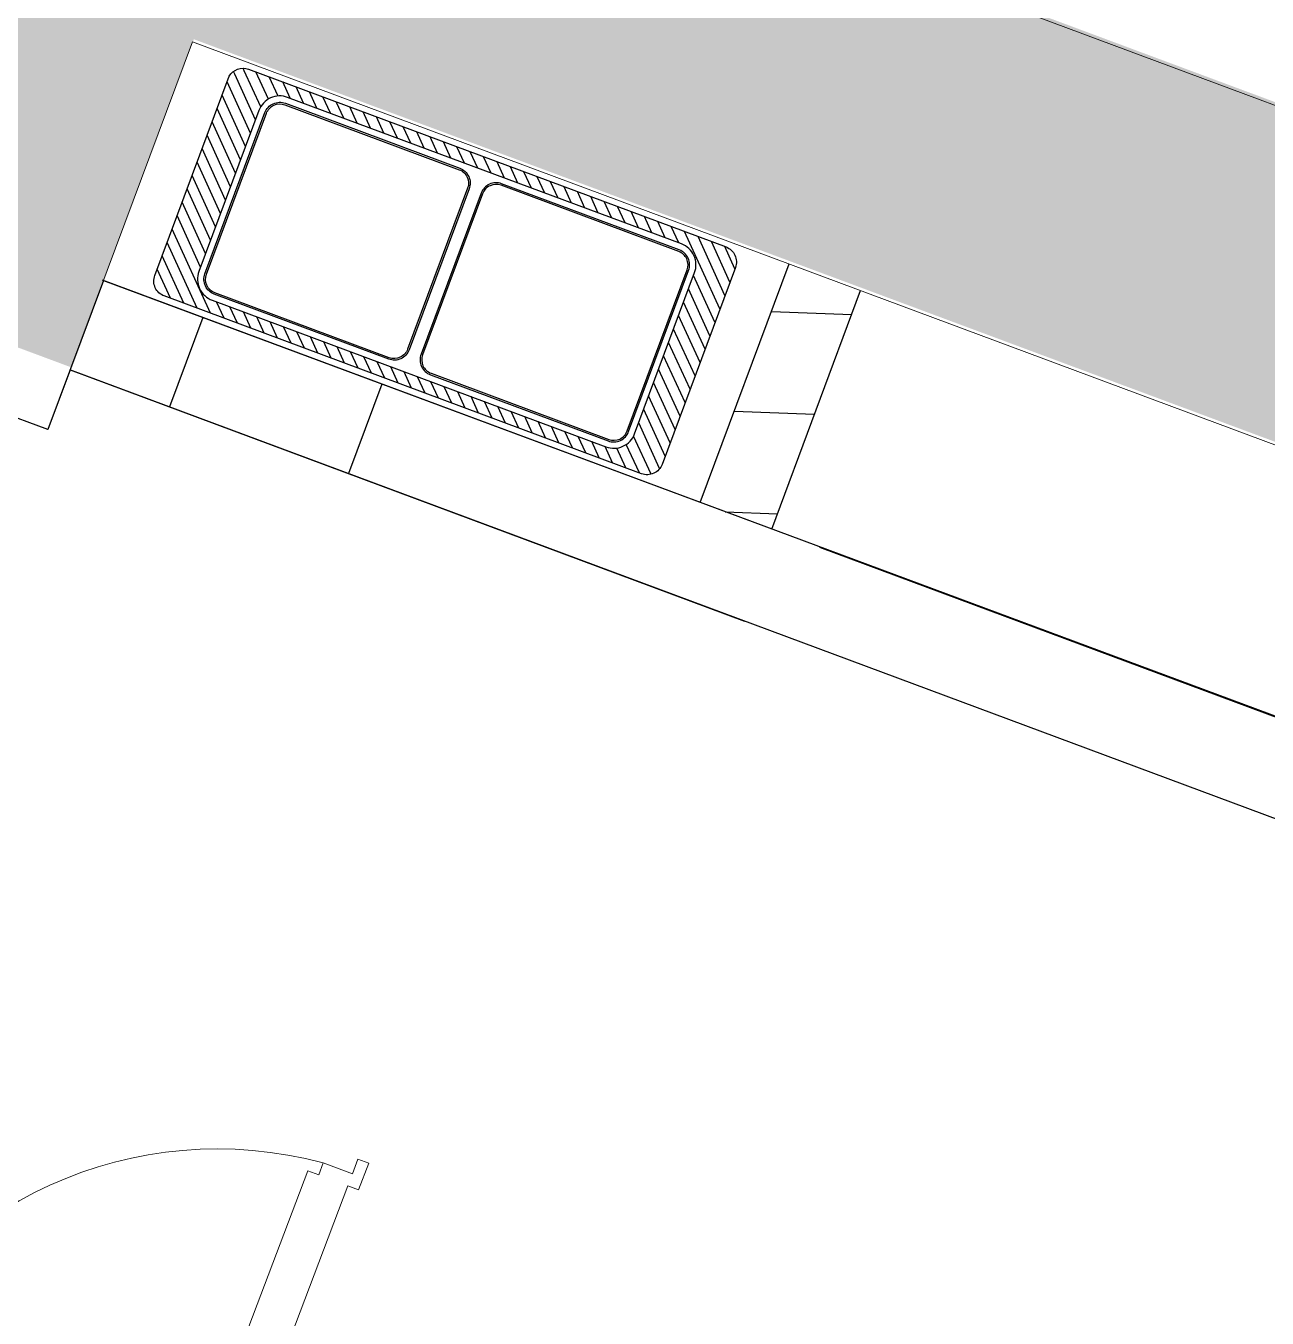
# Model space of a CAD drawing. Header units: centimetres. Extents: x 139057 to 200038, y 34824 to 80516.
# Drawn here: x 168497.4 to 168692.3, y 46914.2 to 47117.2 of the extents above; entities that cross this region are included whole.
import ezdxf

# ---------------------------------------------------------------- set-up
doc = ezdxf.new("R2010")
doc.units = ezdxf.units.CM
doc.header["$LTSCALE"] = 100
doc.layers.get('0').update_dxf_attribs({"lineweight": 0})
doc.layers.add('410_STRUTTURE_001-AM_0', color=7, linetype='Continuous', lineweight=0)
doc.layers.add('441_SERRAMENTI_001-AM_0', color=1, linetype='Continuous', lineweight=0)
for name, color, linetype in [('_retini_strutture', 7, 'Continuous'), ('A-CAVEDI', 1, 'Continuous'), ('A-MCLS3-15', 50, 'Continuous'), ('A-MCLS4-12', 61, 'Continuous')]:
    doc.layers.add(name, color=color, linetype=linetype)
doc.layers.add('A-REI-SHUNT', color=7, linetype='Continuous', true_color=0xf70000)

# ---------------------------------------------------------------- blocks, each defined once
blk = doc.blocks.new('SHUNT 38x85')
h = blk.add_hatch()
h.set_pattern_fill('ANSI31', color=253, scale=5, angle=-66.1624, style=0)
h.set_pattern_definition([(225, (-1274575.84, 39717847.363), (-11.2253202, 11.2253201), [])])
edge = h.paths.add_edge_path(flags=16)
edge.add_line((-1276694.6, 39623406.5), (-1276424.6, 39623406.5))
edge.add_arc((-1276424.6, 39623441.5), 35, 270, 360)
edge.add_line((-1276389.6, 39623441.5), (-1276389.6, 39624101.5))
edge.add_arc((-1276424.6, 39624101.5), 35, 0, 90)
edge.add_line((-1276424.6, 39624136.5), (-1276694.6, 39624136.5))
edge.add_arc((-1276694.6, 39624101.5), 35, 90, 180)
edge.add_line((-1276729.6, 39624101.5), (-1276729.6, 39623441.5))
edge.add_arc((-1276694.6, 39623441.5), 35, 180, 270)
edge = h.paths.add_edge_path()
edge.add_line((-1276394.6, 39623343.7), (-1276728.5, 39623343.7))
edge.add_arc((-1276723.9, 39623368.9), 25.7, 180.6406, 259.7775, ccw=False)
edge.add_line((-1276749.6, 39623368.7), (-1276749.6, 39624168.7))
edge.add_arc((-1276724.6, 39624168.7), 25, 90, 180, ccw=False)
edge.add_line((-1276724.6, 39624193.7), (-1276394.6, 39624193.7))
edge.add_arc((-1276394.6, 39624168.7), 25, 0, 90, ccw=False)
edge.add_line((-1276369.6, 39624168.7), (-1276369.6, 39623368.7))
edge.add_arc((-1276394.6, 39623368.7), 25, 270, 360, ccw=False)
for points in [[(-1276394.6, 39623343.7), (-1276728.5, 39623343.7, -0.359711), (-1276749.6, 39623368.7), (-1276749.6, 39624168.7, -0.414214), (-1276724.6, 39624193.7), (-1276394.6, 39624193.7, -0.414214), (-1276369.6, 39624168.7), (-1276369.6, 39623368.7, -0.414214)], [(-1276694.6, 39623406.5), (-1276424.6, 39623406.5, 0.414214), (-1276389.6, 39623441.5), (-1276389.6, 39624101.5, 0.414214), (-1276424.6, 39624136.5), (-1276694.6, 39624136.5, 0.414214), (-1276729.6, 39624101.5), (-1276729.6, 39623441.5, 0.414214)], [(-1276424.6, 39624126.5), (-1276694.6, 39624126.5, 0.414214), (-1276719.6, 39624101.5), (-1276719.6, 39623803.7, 0.414214), (-1276694.6, 39623778.7), (-1276424.6, 39623778.7, 0.414214), (-1276399.6, 39623803.7), (-1276399.6, 39624101.5, 0.414214)], [(-1276424.6, 39624124), (-1276694.6, 39624124, 0.414214), (-1276717.1, 39624101.5), (-1276717.1, 39623803.7, 0.414214), (-1276694.6, 39623781.2), (-1276424.6, 39623781.2, 0.414214), (-1276402.1, 39623803.7), (-1276402.1, 39624101.5, 0.414214)], [(-1276424.6, 39623416.5), (-1276694.6, 39623416.5, -0.414214), (-1276719.6, 39623441.5), (-1276719.6, 39623733.7, -0.414214), (-1276694.6, 39623758.7), (-1276424.6, 39623758.7, -0.414214), (-1276399.6, 39623733.7), (-1276399.6, 39623441.5, -0.414214)], [(-1276424.6, 39623419), (-1276694.6, 39623419, -0.414214), (-1276717.1, 39623441.5), (-1276717.1, 39623733.7, -0.414214), (-1276694.6, 39623756.2), (-1276424.6, 39623756.2, -0.414214), (-1276402.1, 39623733.7), (-1276402.1, 39623441.5, -0.414214)]]:
    blk.add_lwpolyline(points, format="xyb", close=True)
blk = doc.blocks.new('PORTELLO SCALE')
for p, q in [((-20, 0), (20, 0)), ((0, -20), (0, 20))]:
    blk.add_line(p, q)
blk.add_lwpolyline([(18.7, 553.2), (18.7, 528.2), (67.7, 528.2), (67.7, 508.2), (85.7, 508.2), (87.5, 38.4), (38.5, 38.4), (38.5, 18.4), (20.5, 18.4), (18.7, 508.2), (0.7, 508.2), (0.7, 553.2), (18.7, 553.2)])
for points in [[(-33.4, -44.5), (-33.4, -25.7, -0.414214), (-30.3, -22.6), (3.6, -22.6, -0.414214), (6.6, -25.7), (6.6, -41.4, 0.414214), (8.2, -42.9), (28.6, -42.9, -0.606815), (31.1, -47.7), (29.4, -50.2, 0.153915), (29.1, -51), (29.1, -92.2, 0.414214), (30.6, -93.7), (56.6, -93.7, -0.414214), (59.6, -96.7), (59.6, -125.7, -0.414214), (56.6, -128.7), (27.6, -128.7), (27.6, -127.2), (56.6, -127.2, 0.414214), (58.1, -125.7), (58.1, -96.7, 0.414214), (56.6, -95.2), (30.6, -95.2, -0.414214), (27.6, -92.2), (27.6, -51, -0.153915), (28.1, -49.3), (29.9, -46.9, 0.606815), (28.6, -44.4), (8.2, -44.4, -0.414214), (5.1, -41.4), (5.1, -25.7, 0.414214), (3.6, -24.1), (-30.3, -24.1, 0.414214), (-31.9, -25.7), (-31.9, -44.5)], [(678.6, -44.5), (678.6, -25.7, 0.414214), (675.6, -22.6), (641.6, -22.6, 0.414214), (638.6, -25.7), (638.6, -41.4, -0.414214), (637.1, -42.9), (616.6, -42.9, 0.606815), (614.1, -47.7), (615.8, -50.2, -0.153915), (616.1, -51), (616.1, -92.2, -0.414214), (614.6, -93.7), (588.7, -93.7, 0.414214), (585.6, -96.7), (585.6, -125.7, 0.414214), (588.6, -128.7), (617.6, -128.7), (617.6, -127.2), (588.6, -127.2, -0.414214), (587.1, -125.7), (587.1, -96.7, -0.414214), (588.7, -95.2), (614.6, -95.2, 0.414214), (617.6, -92.2), (617.6, -51, 0.153915), (617.1, -49.3), (615.4, -46.9, -0.606815), (616.6, -44.4), (637.1, -44.4, 0.414214), (640.1, -41.4), (640.1, -25.7, -0.414214), (641.6, -24.1), (675.6, -24.1, -0.414214), (677.1, -25.7), (677.1, -44.5)]]:
    blk.add_lwpolyline(points, format="xyb", close=True)
for points in [[(57.1, -126.2), (22.6, -126.2), (22.6, -96.2), (57.1, -96.2)], [(588.1, -126.2), (622.6, -126.2), (622.6, -96.2), (588.1, -96.2)]]:
    blk.add_lwpolyline(points, close=True)
blk.add_circle((0, 0), 12.5)
blk.add_arc((7.5, -105.4), 636.5, 5.5002, 84.5698)

msp = doc.modelspace()

# ---------------------------------------------------------------- hatches: boundary and pattern name
at = {"layer": '_retini_strutture'}
msp.add_hatch(color=256, dxfattribs=at).paths.add_polyline_path([(168513.13, 47172.38), (168476.49, 47073.98), (168504.6, 47063.51), (168523.8, 47115.06), (168798.38, 47012.82), (168784.42, 46975.33), (168812.54, 46964.86), (168505.46, 46140.18), (168202.77, 46252.89), (168368.52, 46698.03), (168340.4, 46708.5), (168174.65, 46263.36), (168127.8, 46280.8), (168106.87, 46224.57), (168516.13, 46082.85), (168872.06, 47038.74)])
at = {"layer": 'A-MCLS4-12'}
h = msp.add_hatch(dxfattribs=at)
h.set_pattern_fill('ANSI31', color=256, scale=5, angle=105.66, style=0)
h.set_pattern_definition([(177.79995, (175205.458, 47740.541), (-0.60942, -15.8633), [])])
h.paths.add_polyline_path([(168603.31, 47042.29), (168614.56, 47038.1), (168628.51, 47075.59), (168617.27, 47079.78)])

# ---------------------------------------------------------------- linework, layer by layer
at = {"layer": '410_STRUTTURE_001-AM_0', "elevation": 0}
msp.add_lwpolyline([(168106.6, 46224.2), (168515.87, 46082.46), (168871.83, 47038.34), (168512.91, 47172), (168472.79, 47064.22), (168500.88, 47053.76), (168523.57, 47114.67), (168798.15, 47012.42), (168784.19, 46974.93), (168812.31, 46964.46), (168505.2, 46139.79), (168202.49, 46252.45), (168364.79, 46688.28), (168336.67, 46698.74), (168174.39, 46262.97), (168127.54, 46280.43)], close=True, dxfattribs=at)
at = {"layer": 'A-CAVEDI'}
msp.add_line((168622.05, 47035.31, 0), (168770.13, 46980.17, 0), dxfattribs=at)
at = {"layer": 'A-MCLS3-15'}
for p, q in [((168509.61, 47077.18, 0), (168500.87, 47053.76, 0)), ((168704.56, 47004.65, 0), (168509.47, 47077.21, 0)), ((168500.87, 47053.76, 0), (168472.76, 47064.23, 0)), ((168504.36, 47063.13, 0), (168500.87, 47053.76, 0)), ((168504.25, 47063.17, 0), (168699.32, 46990.57, 0))]:
    msp.add_line(p, q, dxfattribs=at)
at = {"layer": 'A-MCLS3-15', "ltscale": 5}
for p, q in [((168509.61, 47077.18, 0), (168615.54, 47037.78, 0)), ((168525.2, 47071.37, 0), (168519.97, 47057.32, 0)), ((168504.39, 47063.12, 0), (168610.29, 47023.68, 0)), ((168553.31, 47060.91, 0), (168548.08, 47046.85, 0))]:
    msp.add_line(p, q, dxfattribs=at)
at = {"layer": 'A-MCLS4-12', "ltscale": 5}
for p, q in [((168603.31, 47042.29, 0), (168617.27, 47079.78, 0)), ((168614.56, 47038.1, 0), (168628.51, 47075.59, 0))]:
    msp.add_line(p, q, dxfattribs=at)

# ---------------------------------------------------------------- block references
at = {"layer": '441_SERRAMENTI_001-AM_0', "xscale": -0.09999999999999996, "yscale": 0.1, "zscale": 0.1, "rotation": 339.4564322519631}
msp.add_blockref('PORTELLO SCALE', (168531.91, 46886.74, 0), dxfattribs=at)
at = {"layer": 'A-REI-SHUNT', "xscale": 0.1, "yscale": 0.1, "zscale": 0.1, "rotation": 249.5747176021148}
msp.add_blockref('SHUNT 38x85', (-3589241.49, 1310261.07, 0.1), dxfattribs=at)
msp.add_blockref('SHUNT 38x85', (-3589241.49, 1310261.07, 0.1), dxfattribs=at)

doc.saveas('drawing.dxf')
